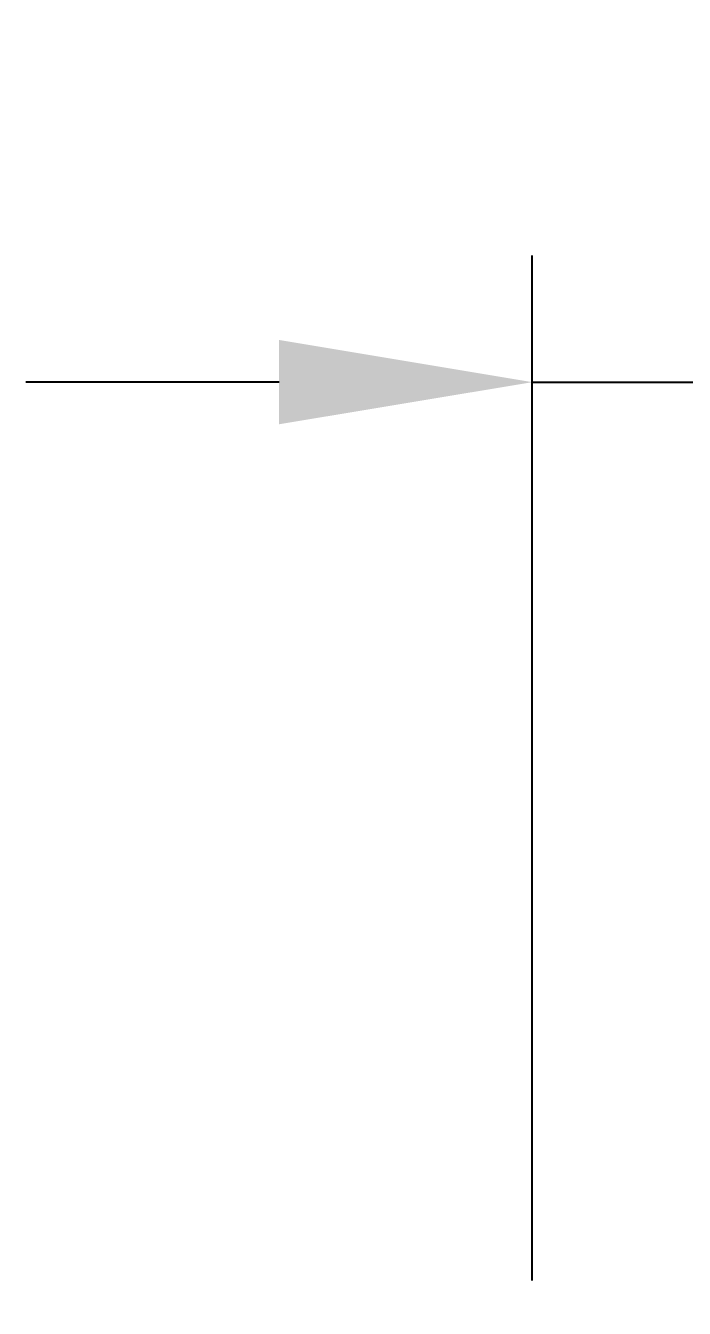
# Model space of a CAD drawing. Header units: centimetres. Extents: x -10 to 101, y -21 to 38.
# Drawn here: x 39 to 45.5, y 25.35 to 38.02 of the extents above; entities that cross this region are included whole.
import ezdxf

# ---------------------------------------------------------------- set-up
doc = ezdxf.new("R2010")
doc.units = ezdxf.units.CM
doc.styles.get("Standard").update_dxf_attribs({"font": 'arial.ttf'})
doc.dimstyles.new('ISO-25', dxfattribs={"dimtxt": 2.5, "dimasz": 2.5, "dimexe": 1.25, "dimexo": 0.625, "dimtad": 1, "dimtxsty": 'Standard', "dimcen": 2.5, "dimadec": 0, "dimazin": 0, "dimtfac": 1, "dimtmove": 0, "dimatfit": 3, "dimfxl": 1, "dimarcsym": 0})

# ---------------------------------------------------------------- blocks, each defined once
blk = doc.blocks.new('*D17')
at = {"color": 0, "lineweight": -2, "transparency": 16777216}
for p, q in [((44, 25.625), (44, 35.747)), ((46, 25.625), (46, 35.747)), ((41.5, 34.497), (39, 34.497)), ((44, 34.497), (46, 34.497)), ((48.5, 34.497), (53.906, 34.497))]:
    blk.add_line(p, q, dxfattribs=at)
at = {"color": 0, "transparency": 16777216}
for points in [[(41.5, 34.914), (41.5, 34.081), (44, 34.497)], [(48.5, 34.914), (48.5, 34.081), (46, 34.497)]]:
    blk.add_solid(points, dxfattribs=at)
at = {"layer": 'Defpoints', "color": 0, "transparency": 16777216}
for p in [(46, 34.497), (44, 25), (46, 25)]:
    blk.add_point(p, dxfattribs=at)
at = {"color": 0, "transparency": 16777216, "insert": (52.453, 36.377), "char_height": 2.5, "attachment_point": 5}
blk.add_mtext('2', dxfattribs=at)

msp = doc.modelspace()

# ---------------------------------------------------------------- dimensions: what is measured, and where the dimension line sits
dim = msp.add_linear_dim(base=(46, 34.497), p1=(44, 25), p2=(46, 25), dimstyle='ISO-25')
dim.commit()
dim.dimension.update_dxf_attribs({"geometry": '*D17', "text_midpoint": (52.453, 36.377)})

doc.saveas('drawing.dxf')
